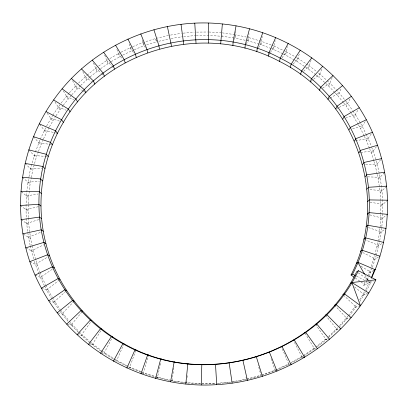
<?xml version="1.0" encoding="UTF-8"?>
<svg xmlns="http://www.w3.org/2000/svg" width="408" height="408" viewBox="0 0 408 408"><rect width="100%" height="100%" fill="white"/><g stroke="black" fill="none" stroke-linecap="round" stroke-linejoin="round"><path stroke-width="0.31" stroke-dasharray="2.04 1.53" d="M234.085 37.954L222.176 36.292L222.202 34.578M378.007 241.24L379.435 233.289L380.756 219.728L380.848 214.786M380.858 214.169L380.7 201.226M379.71 240.593C385.79 209.452 382.872 176.598 371.535 146.972M30.146 245.295C25.138 223.054 24.725 199.752 28.876 177.342M28.458 217.495L28.152 211.283L28.361 204.469M28.381 203.852L28.57 197.656L30.059 184.146L31.207 178.092M235.605 33.456L235.748 30.931M186.905 381.184L186.767 383.046L187.134 382.694L200.675 383.535M187.175 377.461L187.313 375.595M259.253 44.171L248.329 40.943L249.033 33.803M271.142 48.521L261.074 44.712L262.252 36.419M173.813 368.026L171.977 380.919L186.15 382.959M374.804 255.184L377.9 241.852M376.268 255.291L379.603 241.21M282.698 53.703L273.513 49.419L275.135 40.637M31.324 177.485L32.594 170.825L36.149 157.769L38.214 151.99M28.994 176.73L30.513 168.774L35.165 152.658M169.555 380.368L157.452 377.609L160.798 361.916M294.408 60.002L285.569 55.044L287.538 46.41M234.365 39.556L235.533 34.721L246.274 37.046M371.255 266.5L374.641 255.791M372.377 267.306L376.105 255.903M315.777 74.761L308.264 68.916L297.172 61.552L299.645 52.51M157.452 377.609L143.3 373.152L148.522 354.868M308.264 68.916L311.635 58.37M246.406 44.084L248.661 37.562L261.548 41.371L271.264 45.048M367.7 275.864L370.423 268.862M360.886 281.933L365.033 284.845L370.699 272.08L372.167 267.903M35.374 152.077L39.989 139.903M38.423 151.414L43.197 139.459M135.808 350.421L129.611 367.582L143.3 373.152M334.774 92.509L328.654 86.052L318.781 77.097L321.932 68.508M365.777 289.44L369.842 281.647M328.654 86.052L332.78 76.148M126.878 366.2L116.479 360.952L123.777 344.393M364.895 282.173L363.37 285.615L373.274 281.02M365.915 279.878L367.445 276.435M366.578 281.377L369.373 282.831L369.877 281.688M40.244 139.337L46.364 126.485M43.447 138.899L49.118 127.367M258.647 47.721L261.548 41.371M343.449 102.648L337.834 95.737L341.516 87.858M350.972 112.904L346.259 106.1L350.207 98.522M113.22 358.958L103.989 353.313L112.618 336.896M46.66 125.944L52.469 115.739M49.409 126.827L55.605 116.29M359.861 301.461L365.726 292.026M366.027 291.47L371.178 281.994L370.143 281.26M359.718 299.722L364.579 291.644M269.255 54.575L270.167 52.994M270.468 52.464L274.12 46.13L284.646 51.036M358.178 124.445L353.874 117.091L358.367 109.313M100.924 351.069L92.223 344.719L101.526 329.639M364.099 135.772L360.636 128.648L365.288 121.355M52.805 115.219L60.797 103.499M55.937 115.78L62.878 105.743M349.013 316.292L357.515 305.036M348.315 315.624L356.954 303.94M369.403 148.094L366.496 140.709L372.06 132.768M282.02 57.87L286.304 51.811L295.907 57.191M89.842 342.664L81.258 335.254L91.458 321.014M61.169 103.01L68.876 93.401M63.25 105.259L71.303 95.324M373.743 160.808L371.413 153.204L377.548 145.233M339.573 325.681L347.927 316.124M339.206 327.344L348.636 316.776M78.183 332.122L71.15 324.972L82.171 311.641M377.084 173.849L375.355 166.071L381.664 158.59M293.138 64.127L298.039 58.385L306.194 63.796M71.711 94.87L80.203 85.884M69.284 92.942L76.77 84.788M328.517 336.549L337.85 327.553M317.424 346.616L326.221 339.711L338.793 327.797M380.659 200.609L380.169 192.617L378.282 179.234L384.729 172.258M67.952 321.147L61.965 313.966L73.71 301.619M380.169 192.617L386.713 186.155M303.603 71.359L309.254 65.826L316.501 71.461M78.55 83.089L86.629 75.546M80.662 85.445L89.592 77.296M315.751 347.075L326.721 338.212M59.818 310.927L53.749 302.308L66.147 290.975M381.001 206.142L387.6 200.206M87.103 75.159L96.65 67.448M90.081 76.893L100.088 69.054M310.779 81.569L319.882 74.088L326.691 80.259M380.756 219.728L387.37 214.322M53.749 302.308L46.548 290.083L59.486 279.822M303.577 355.429L315.267 347.453M303.583 356.143L315.471 348.151M379.435 233.289L386.014 228.414M98.659 66.045L107.748 59.797M100.608 68.687L110.619 61.97M322.565 88.148L329.868 83.135L339.15 92.922L345.346 100.536M44.406 285.661L40.392 277.374L53.805 268.204M377.023 246.743L383.525 242.403M291.281 362.488L303.067 355.766M289.986 363.803L303.062 356.485M187.134 382.694L170.161 380.506M373.534 260.008L378.889 256.805M109.859 58.548L120.482 52.474M111.165 61.644L122.201 55.386M39.066 273.957L35.312 264.277L47.512 257.152M327.925 99.307L329.526 98.394M330.062 98.088L339.15 92.922M261.671 374.932L274.502 370.362L289.119 363.681M368.975 272.993L374.07 270.295M121.033 52.204L132.059 46.91M122.767 55.105L133.645 49.939M33.68 258.789L31.324 250.869L43.692 244.79M336.845 108.411L338.553 107.62M339.125 107.355L347.667 103.392L352.573 110.461M276.338 370.056L288.895 364.41L281.347 346.769M28.443 237.242L40.978 232.167M155.596 378.364L158.166 377.324L170.126 380.047M132.631 46.68L142.836 42.565L155.652 38.485L168.728 35.379M134.237 49.7L143.641 45.905L142.096 39.464M362.477 295.504L368.781 292.99M345.607 118.091L355.373 114.495L360.346 122.992M261.62 375.406L275.196 370.571L270.688 357.658M354.537 307.632L358.316 306.372M26.668 223.477L39.199 219.443M146.656 44.941L156.315 41.866L155.652 38.485L157.151 42.565M352.578 128.867L362.212 126.174L365.986 133.931M141.581 373.611L144.182 372.917L155.254 376.405M246.743 379.027L260.503 375.345L261.028 375.615L258.223 365.39M232.922 381.975L246.488 379.496L261.028 375.615M345.591 319.122L351.14 317.643M26 209.671L38.541 206.632M158.778 41.279L169.254 38.785M335.702 329.899L340.216 329.001M355.557 140.831L368.144 138.363L371.311 146.401M231.52 381.852L246.141 379.185L246.488 379.496M26.433 195.896L38.184 193.963M140.653 371.484L130.652 367.414L129.611 367.582L127.424 366.481M170.539 35.088L181.397 33.349M171.125 38.485L182.381 36.684M324.926 339.869L329.037 339.359M358.877 152.658L360.116 152.51M360.733 152.439L373.121 150.991M216.74 383.331L230.903 381.913M218.601 383.505L231.066 382.26M27.943 182.238L39.556 181.223M183.218 33.15L194.172 32.227M183.641 36.577L195.626 35.562M113.373 361.187L117.672 360.861L130.652 367.414M313.339 348.973L316.909 348.809M365.66 164.455L377.104 163.996M201.909 383.612L215.501 383.352M201.72 383.974L215.48 383.719M196.61 32.115L207.601 32.008M196.258 35.557L208.911 35.435L222.176 36.292M30.513 168.774L41.789 168.657M101.092 353.308L105.325 353.313L113.914 358.566M367.639 176.858L380.072 177.296M301.012 357.127L303.603 357.245M187.389 383.087L200.476 383.897M208.82 31.997L221.009 32.783M34.119 155.581L48.185 156.534M88.398 344.459L93.692 344.821L101.281 350.36M370.005 189.506L381.99 190.827M77.107 334.703L82.849 335.463L89.449 341.159M222.227 32.864L235.533 34.721L235.339 38.128L246.473 40.54M38.724 142.729L52.367 144.753M288.038 364.278L290.562 364.665M370.02 202.118L382.832 204.495M67.264 324.222L72.853 325.304L78.938 331.49M247.09 40.672L248.329 40.943M170.722 380.18L172.518 380.588M44.293 130.29L55.049 132.784M55.646 132.921L57.436 133.339M57.849 312.926L63.77 314.425L68.906 320.576M369.755 214.863L382.592 218.224M259.86 44.35L261.074 44.712M274.502 370.362L276.996 371.112M48.817 300.772L55.641 302.899L60.236 309.412M155.836 376.589L158.166 377.324M50.791 118.33L59.772 121.207M368.383 227.552L381.261 231.938M41.417 288.186L48.516 290.812L52.234 297.116M271.835 45.263L274.12 46.13M271.738 48.746L273.513 49.419M141.239 371.719L144.182 372.917M58.176 106.927L66.132 110.231M364.349 239.419L378.828 245.54M35.098 275.104L42.422 278.246L45.467 284.529M285.197 51.291L286.304 51.811M283.269 53.973L285.569 55.044M29.891 261.625L37.393 265.292L39.907 271.769M362.697 252.532L375.304 258.947M66.412 96.15L73.705 99.94M356.515 276.145L366.017 281.087M25.811 247.829L33.441 252.032L37.393 265.292M296.438 57.487L298.039 58.385M294.964 60.313L297.172 61.552M361.07 266.286L370.699 272.08M114.449 358.892L117.672 360.861M113.766 359.29L116.479 360.952M23.373 234.126L30.585 238.558L32.013 245.295M75.439 86.062L82.763 90.714M83.283 91.045L84.854 92.045M306.704 64.133L309.254 65.826M21.063 219.662L28.82 224.946L30.585 238.558M355.184 277.935L360.371 281.571M358.239 272.814L369.628 280.893M101.786 350.727L105.325 353.313M101.434 351.441L103.989 353.313M20.4 205.464L28.152 211.283M85.206 76.714L91.468 81.523M318.434 72.961L319.882 74.088M316.276 75.148L318.781 77.097M354.598 286.941L364.211 294.811M21.328 191.689L28.57 197.656M89.923 341.567L93.692 344.821M90.316 343.072L92.223 344.719M22.44 177.271L30.059 184.146M327.145 80.672L329.868 83.135M95.645 68.151L101.184 73.261M101.643 73.69L103.03 74.965M343.358 295.01L356.179 307.081M25.107 163.435L32.594 170.825M79.371 331.928L82.849 335.463M78.622 332.571L81.258 335.254M335.213 92.968L337.834 95.737M28.835 149.884L36.149 157.769M334.606 305.174L347.132 318.714M106.692 60.42L111.654 65.923M112.067 66.382L113.307 67.759M33.594 136.685L40.698 145.054M69.299 321.045L72.853 325.304M69.554 323.06L71.15 324.972M345.734 101.016L347.667 103.392M343.852 103.142L346.259 106.1M325.441 315.098L337.125 329.613M39.724 124.399L46.201 132.748M118.289 53.56L122.283 58.92M47.134 113.174L52.622 120.911M60.588 309.912L63.77 314.425M60.18 311.431L61.965 313.966M315.46 324.289L326.221 339.711M352.92 110.966L355.373 114.495M351.334 113.429L353.874 117.091M54.942 101.924L59.92 109.624M130.361 47.598L133.972 53.55M305.062 333.214L314.497 348.916M52.54 297.641L55.641 302.899M63.352 90.943L68.059 98.955M360.657 123.522L362.212 126.174M358.484 124.97L360.636 128.648M365.124 275.262L367.858 280.128M368.159 280.668L369.373 282.831M72.573 80.667L76.984 88.969M294.5 342.45L302.022 357.173M366.257 134.482L368.144 138.363M364.364 136.323L366.496 140.709M45.747 285.1L48.516 290.812M44.671 286.217L46.548 290.083M142.836 42.565L145.829 48.771M82.809 71.701L86.639 79.718M93.442 62.995L96.961 71.242M369.628 148.66L371.413 153.204M40.137 272.36L42.422 278.246M39.285 274.528L40.392 277.374M104.698 55.136L107.891 63.587M116.902 49.358L119.355 56.788M373.922 161.395L375.355 166.071M34.405 261.227L35.312 264.277M129.316 43.931L131.299 50.888M377.216 174.451L378.282 179.234M32.145 245.907L33.441 252.032M30.274 245.912L31.324 250.869M245.993 377.048L246.366 378.884M28.489 218.117L28.82 224.946"/><path stroke-width="0.61" d="M220.682 43.87L222.36 23.96C157.886 16.901 90.831 46.583 53.652 99.919C14.81 153.928 9.46 229.663 41.417 288.186C74.389 351.125 146.176 389.502 216.709 384.642C283.382 381.103 346.718 340.073 375.89 279.806L358.387 270.718L356.684 271.713C316.169 356.016 205.127 390.094 124.032 343.822C85.848 322.82 56.773 285.957 45.941 243.683C35.368 203.006 41.968 158.477 63.362 122.359C105.295 48.751 205.3 21.558 279.521 61.409C356.271 99.343 390.614 198.482 351.038 275.023L354.149 277.205M371.397 278.261C396.867 224.247 391.685 157.748 359.264 107.758C329.465 60.909 277.552 29.407 222.36 23.96M201.231 384.933L201.817 364.63M208.585 23.067L208.366 43.054M232.907 45.599L233.08 42.167L236.033 25.872M244.968 48.236L245.274 44.829L249.533 28.79M185.813 383.974L187.818 363.931L188.18 363.803M256.8 51.76L257.239 48.394L262.778 32.701M268.342 56.161L268.908 52.841L275.696 37.582M215.506 364.354L216.709 384.642M170.564 381.776L174.16 361.993L174.69 361.886M279.521 61.409L280.214 58.145L288.226 43.411M290.282 67.478L291.098 64.28L300.288 50.164M155.596 378.364L160.747 358.969L161.441 358.902M300.558 74.343L301.492 71.216L311.819 57.798M310.299 81.962L311.34 78.912L322.748 66.28M141.005 373.764L147.671 354.889L148.522 354.868M351.038 275.023L352.604 274.105C392.613 196.697 357.831 96.477 280.214 58.145C205.163 17.875 104.05 45.319 61.598 119.717C39.943 156.223 33.242 201.246 43.911 242.383C54.845 285.161 84.262 322.458 122.885 343.704C204.964 390.543 317.393 356.056 358.387 270.718M319.439 90.296L320.586 87.338L333.02 75.567M371.479 277.511L374.513 269.831L375.192 269.698L357.877 262.339L356.255 263.39M327.925 99.307L329.169 96.446L342.567 85.609M126.903 368.026L135.023 349.789L136.022 349.829M335.707 108.941L337.044 106.182L351.334 96.359M342.735 119.146L344.153 116.499L359.264 107.758M113.373 361.187L122.885 343.704L124.032 343.822M348.968 129.877L350.462 127.347L366.308 119.748M354.363 141.066L355.919 138.654L372.417 132.263M100.511 353.308L111.338 336.692L112.618 336.896M358.877 152.658L360.488 150.374L377.548 145.233M88.398 344.459L100.45 328.807L101.857 329.103M362.483 164.582L364.14 162.425L381.664 158.59M365.15 176.771L366.843 174.751L384.729 172.258M77.107 334.703L90.296 320.107L91.82 320.504M366.853 189.159L368.572 187.272L386.713 186.155M367.577 201.669L369.311 199.92L387.6 200.206M66.708 324.115L80.932 310.656L82.569 311.166M367.312 214.226L369.041 212.619L387.37 214.322M366.042 226.756L367.761 225.287L386.014 228.414M57.263 312.773L72.415 300.528L74.144 301.16M363.768 239.175L365.471 237.849L383.525 242.403M360.504 251.415L362.171 250.226L379.914 256.193M48.817 300.772L64.79 289.797L66.606 290.552M41.417 288.186L58.099 278.542L59.986 279.429M374.07 270.295L375.192 269.698M350.278 283.402L351.905 282.545L375.89 279.806M35.098 275.104L52.372 266.832L54.32 267.852M342.899 294.581L344.444 293.857L360.458 305.658L359.387 306.015M334.606 305.174L336.049 304.577L351.14 317.643M29.891 261.625L47.639 254.755L49.633 255.913M325.441 315.098L326.772 314.629L340.833 328.879M25.811 247.829L43.911 242.383L45.941 243.683M315.46 324.289L316.674 323.932L329.598 339.288M304.74 332.668L305.822 332.413L317.516 348.784M22.863 233.815L41.203 229.806L43.258 231.244M293.342 340.18L294.285 340.017L304.659 357.291L303.603 357.245M21.063 219.662L39.52 217.092L41.585 218.678M281.347 346.769L282.142 346.688L291.123 364.752M20.4 205.464L38.862 204.332L40.928 206.055M268.841 352.379L269.484 352.364L276.996 371.112M20.864 191.306L39.219 191.592L41.274 193.453M22.44 177.271L40.581 178.954L42.616 180.953M255.913 356.969L256.392 357.015L262.39 376.309M25.107 163.435L42.927 166.484L44.926 168.626M28.835 149.884L46.232 154.265L48.185 156.534M242.653 360.514L242.964 360.606L247.401 380.317M33.594 136.685L50.47 142.351L52.367 144.753M39.341 123.91L55.605 130.815L57.436 133.339M46.038 111.629L61.598 119.717L63.362 122.359M352.604 274.105L355.399 275.558M368.781 292.99L351.905 282.545L360.458 305.658M53.652 99.919L68.427 109.13L70.105 111.884M62.128 88.857L76.046 99.124L77.632 101.98M229.153 362.982L232.137 383.102M71.426 78.504L84.405 89.75L85.899 92.708M81.478 68.911L93.457 81.064L94.845 84.114M92.218 60.129L103.137 73.114L104.412 76.24M103.586 52.198L113.388 65.928L114.546 69.136M115.51 45.16L124.149 59.553L125.19 62.822M357.877 262.339L364.522 274.181M127.928 39.046L135.359 54.019L136.272 57.344M140.755 33.89L146.951 49.348L147.732 52.719M153.928 29.707L158.855 45.563L159.502 48.975M167.377 26.525L171.518 46.124M181.014 24.352L183.712 44.181M196.019 43.156L194.774 23.2"/></g></svg>
